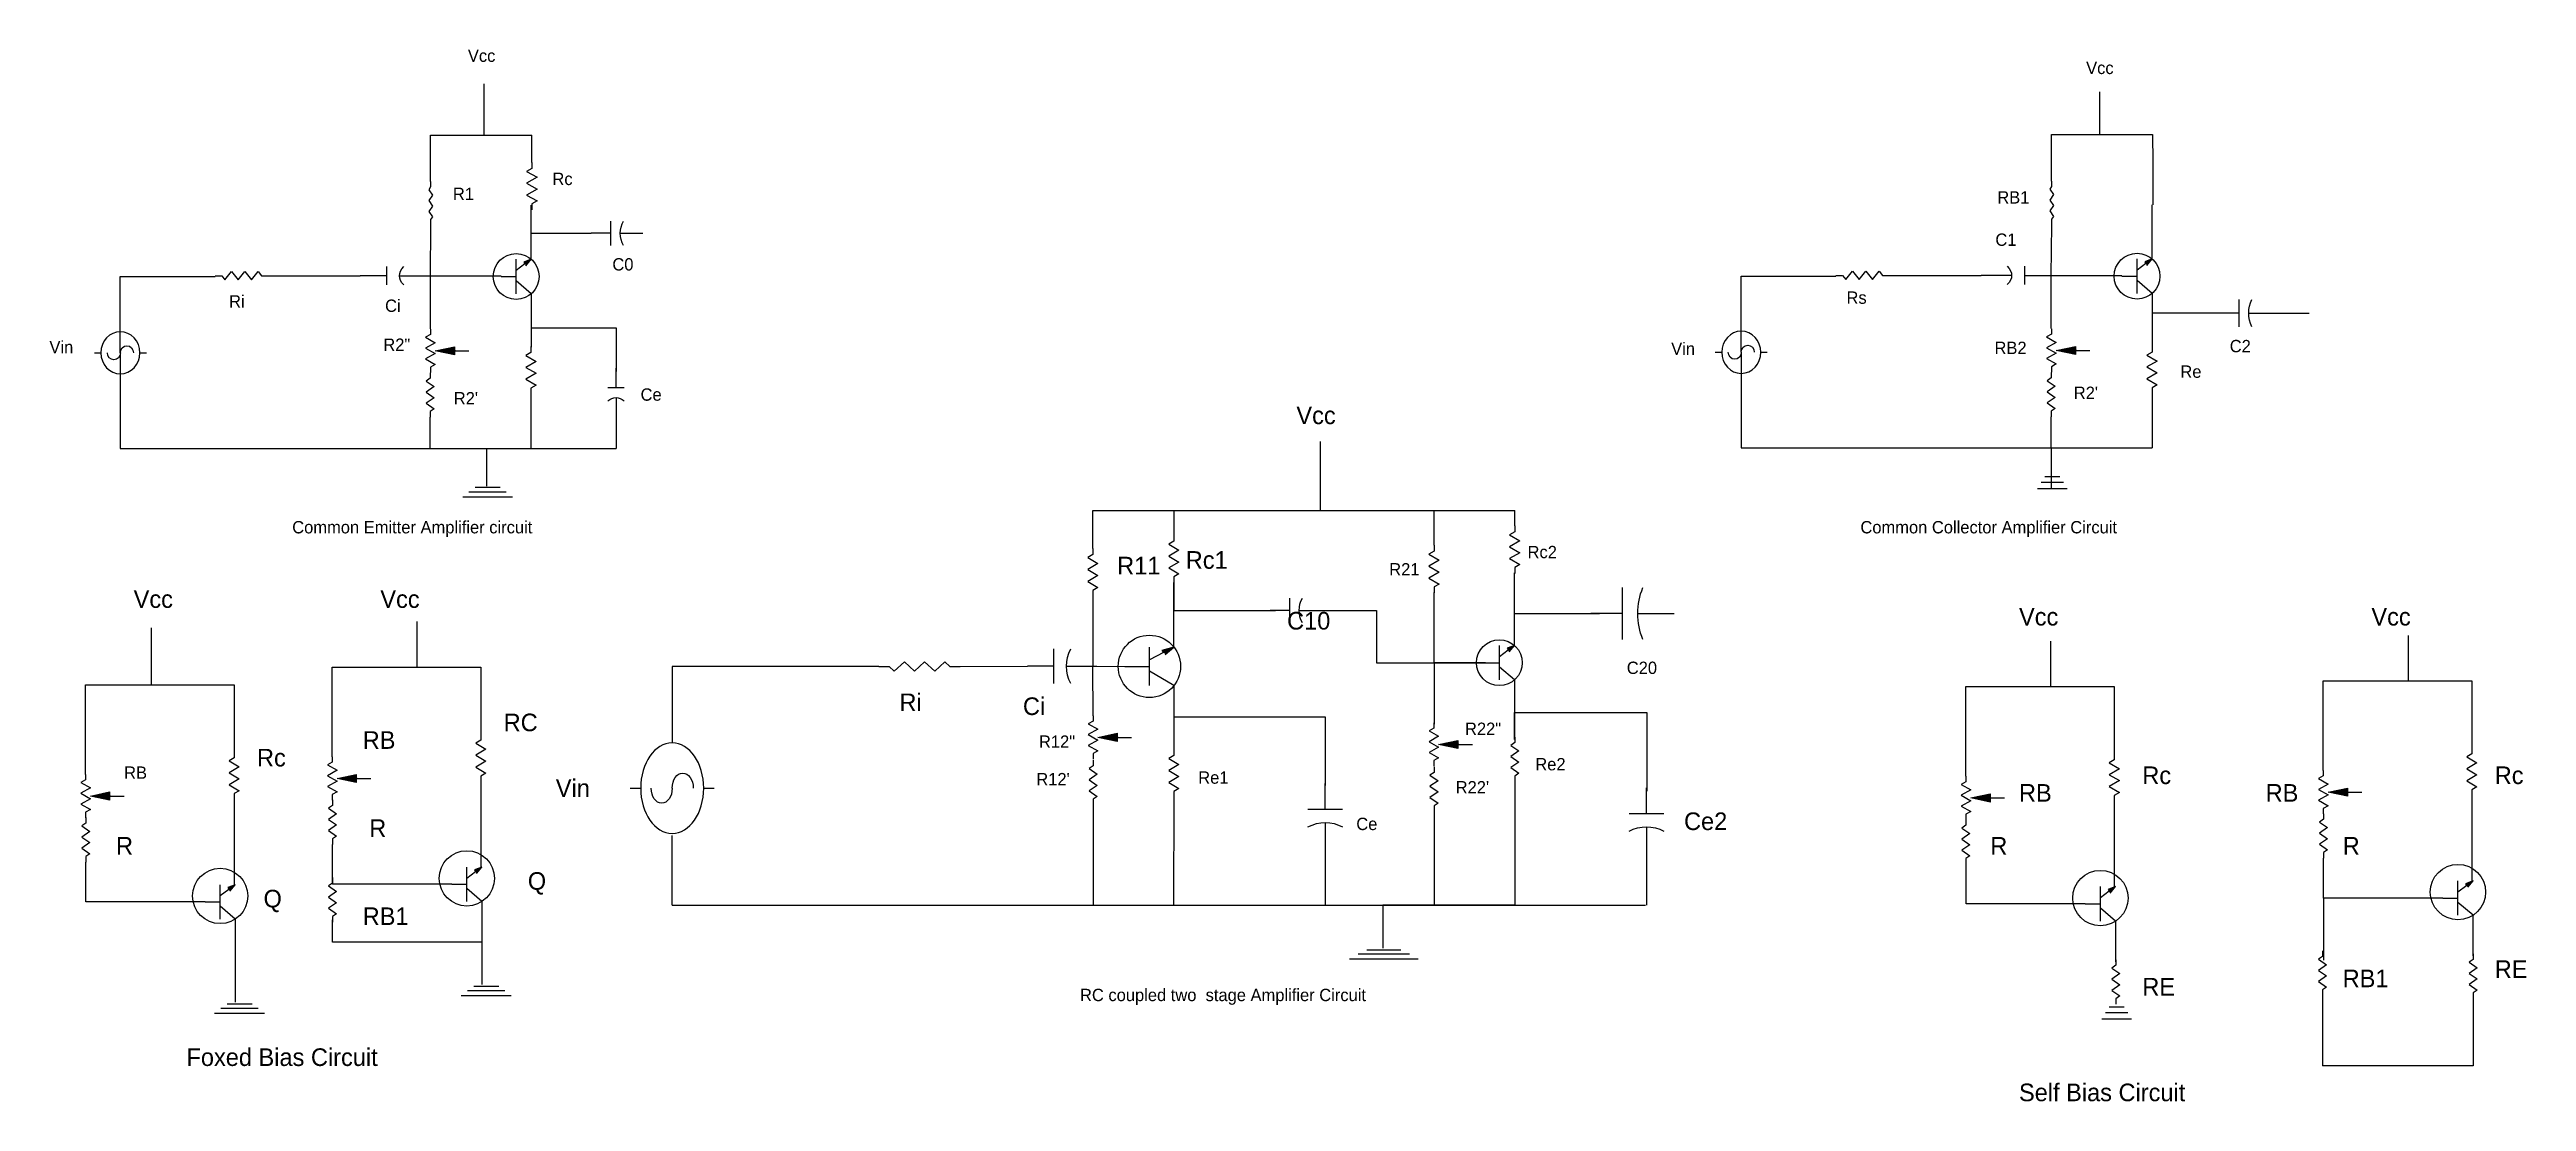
# Model space of a CAD drawing. Header units: millimetres. Extents: x -188 to 1218, y -150 to 447.
import ezdxf

# ---------------------------------------------------------------- set-up
doc = ezdxf.new("R2010")
doc.units = ezdxf.units.MM

# ---------------------------------------------------------------- blocks, each defined once
blk = doc.blocks.new('Generator - AC')
at = {"color": 7}
for p, q in [((0, 0), (0.05, 0)), ((0.35, 0), (0.4, 0))]:
    blk.add_line(p, q, dxfattribs=at)
blk.add_circle((0.2, 0), 0.15, dxfattribs=at)
for centre, start, end in [((0.15, 0), 0, 180), ((0.25, 0), 180, 0)]:
    blk.add_arc(centre, 0.05, start, end, dxfattribs=at)
blk = doc.blocks.new('Resistor')
at = {"color": 7}
blk.add_lwpolyline([(0, 0), (0.05, 0), (0.075, 0.025), (0.125, -0.025), (0.175, 0.025), (0.225, -0.025), (0.275, 0.025), (0.325, -0.025), (0.35, 0), (0.4, 0)], dxfattribs=at)
blk = doc.blocks.new('Capacitor')
at = {"color": 7}
for p, q in [((0.15, -0.1), (0.15, 0.1)), ((0.15, 0), (0, 0)), ((0.225, 0), (0.4, 0))]:
    blk.add_line(p, q, dxfattribs=at)
blk.add_arc((0.4375, 0), 0.2125, 151.9275, 208.0725, dxfattribs=at)
blk = doc.blocks.new('Transistor - NPN')
at = {"color": 7}
for p, q in [((0, 0), (0.199999, 0)), ((0.199999, 0.2), (0.199999, -0.2)), ((0.399999, 0.2), (0.199999, 0.05)), ((0.316132, -0.145536), (0.201153, -0.069033)), ((0.302516, -0.166503), (0.316132, -0.145536)), ((0.399999, -0.2), (0.302516, -0.166503)), ((0.329748, -0.124569), (0.399999, -0.2))]:
    blk.add_line(p, q, dxfattribs=at)
blk.add_solid([(0.302516, -0.166503), (0.399999, -0.2), (0.329748, -0.124569)], dxfattribs=at)
blk = doc.blocks.new('Resistor - Variable')
at = {"color": 7}
for p, q in [((0, 0), (0.05, 0)), ((0.05, 0), (0.075, 0.025)), ((0.075, 0.025), (0.125, -0.025)), ((0.125, -0.025), (0.175, 0.025)), ((0.175, 0.025), (0.225, -0.025)), ((0.225, -0.025), (0.275, 0.025)), ((0.275, 0.025), (0.325, -0.025)), ((0.325, -0.025), (0.35, 0)), ((0.35, 0), (0.4, 0)), ((0.2, -0.025), (0.1625, -0.125)), ((0.1625, -0.125), (0.2375, -0.125)), ((0.2375, -0.125), (0.2, -0.025)), ((0.2, -0.13), (0.2, -0.12)), ((0.2, -0.125), (0.2, -0.2))]:
    blk.add_line(p, q, dxfattribs=at)
blk.add_solid([(0.2375, -0.125), (0.2, -0.025), (0.1625, -0.125)], dxfattribs=at)
blk = doc.blocks.new('Ground')
at = {"color": 7}
for p, q in [((-0.1, 0), (0.1, 0)), ((0.075, -0.05), (-0.075, -0.05)), ((-0.05, -0.1), (0.05, -0.1))]:
    blk.add_line(p, q, dxfattribs=at)

msp = doc.modelspace()

# ---------------------------------------------------------------- linework, layer by layer
for p, q in [((58.7, 427.4), (58.7, 398.3)), ((975.6, 423), (975.6, 398.6)), ((28.5, 384.9), (28.5, 398.3)), ((28.5, 398.3), (86, 398.3)), ((86, 382.8), (86, 398.3)), ((948.5, 385.1), (948.5, 398.6)), ((948.5, 398.6), (1005.8, 398.6)), ((1005.8, 398.6), (1006, 383)), ((28.5, 372), (28.5, 384.9)), ((948.5, 372.3), (948.5, 385.1)), ((1006, 383), (1006, 358.8)), ((85.6, 327.9), (85.6, 358.6)), ((1005.6, 328.1), (1005.6, 358.8)), ((28.5, 347.3), (28.2, 318.5)), ((85.6, 327.9), (85.6, 342.6)), ((85.6, 342.6), (119.6, 342.6)), ((948.5, 347.5), (948.1, 318.7)), ((1005.6, 328.1), (1005.6, 342.9)), ((-147.6, 274.8), (-147.6, 318.1)), ((-147.6, 318.1), (-110.1, 318.1)), ((-110.1, 318.1), (-93.8, 318.1)), ((-63.7, 318.5), (-34.2, 318.5)), ((-34.2, 318.5), (-11.4, 318.5)), ((28.2, 318.5), (56.4, 318.5)), ((28.2, 318.5), (28.2, 288.3)), ((56.4, 318.5), (68.5, 318.5)), ((772.4, 275.1), (772.4, 318.3)), ((772.4, 318.3), (809.8, 318.3)), ((809.8, 318.3), (826.1, 318.3)), ((856.3, 318.7), (885.8, 318.7)), ((885.8, 318.7), (908.5, 318.7)), ((948.1, 318.7), (976.3, 318.7)), ((948.1, 318.7), (948.1, 288.5)), ((976.3, 318.7), (988.4, 318.7)), ((85.6, 308.3), (85.6, 278)), ((1005.6, 308.6), (1005.6, 278.2)), ((1005.6, 308.6), (1005.6, 298.6)), ((1043.6, 297.3), (1005.6, 297.3)), ((1073.4, 297.3), (1094.6, 297.3)), ((85.6, 289), (87.6, 289)), ((87.6, 289), (133.8, 289)), ((133.8, 289), (133.8, 264.2)), ((-147.6, 274.8), (-147.6, 220.5)), ((772.4, 275.1), (772.4, 220.8)), ((85.5, 251.2), (85.5, 220.5)), ((1005.5, 251.5), (1005.5, 220.8)), ((28.3, 220.5), (28.3, 238.2)), ((133.8, 236.4), (133.8, 220.5)), ((948.3, 220.8), (948.3, 238.4)), ((-147.6, 220.5), (-30.3, 220.5)), ((-30.3, 220.5), (28.3, 220.5)), ((28.3, 220.5), (133.8, 220.5)), ((28.3, 220.5), (60.2, 220.5)), ((60.2, 220.5), (60.2, 199.1)), ((533.4, 224.4), (533.4, 185.2)), ((772.4, 220.8), (889.7, 220.8)), ((889.7, 220.8), (948.3, 220.8)), ((948.3, 220.8), (1005.5, 220.8)), ((948.3, 220.8), (948.3, 197.7)), ((404.4, 163.7), (404.4, 185.2)), ((404.4, 185.2), (450.4, 185.2)), ((450.4, 185.2), (450.4, 171.3)), ((450.4, 185.2), (598, 185.2)), ((598, 165.6), (598, 185.2)), ((598, 185.2), (643.8, 185.2)), ((643.8, 176.6), (643.8, 185.2)), ((450.4, 107.7), (450.4, 144.4)), ((450.4, 144.4), (450.4, 128.6)), ((643.7, 108.7), (643.7, 149.9)), ((404.4, 136.6), (404.4, 96.9)), ((450.4, 128.6), (508, 128.6)), ((534.3, 128.6), (565.3, 128.6)), ((565.3, 128.6), (565.3, 98.9)), ((598, 98.9), (598, 138.8)), ((643.7, 108.7), (643.7, 126.9)), ((643.7, 126.9), (691.9, 126.9)), ((-130, 118.6), (-130, 86.4)), ((20.8, 122.2), (20.8, 96.4)), ((1150.8, 114.4), (1150.8, 88.6)), ((565.3, 98.9), (627.3, 98.9)), ((627.3, 98.9), (598, 98.9)), ((598, 98.9), (598, 64)), ((947.9, 111.1), (947.9, 85.3)), ((-167.3, 35.5), (-167.3, 86.4)), ((-167.3, 86.4), (-83, 86.4)), ((-83, 86.4), (-83, 47.3)), ((-27.3, 45.5), (-27.3, 96.4)), ((-27.3, 96.4), (57, 96.4)), ((57, 96.4), (57, 57.3)), ((283, 96.8), (165.7, 96.8)), ((165.7, 96.8), (165.7, 53.7)), ((329.1, 96.8), (367.3, 96.9)), ((404.5, 68.8), (404.4, 96.9)), ((406.7, 96.9), (406.7, 96.9)), ((406.7, 96.9), (422.6, 96.8)), ((450.4, 85.9), (450.4, 49)), ((450.4, 85.9), (450.4, 68.1)), ((643.7, 89.1), (643.7, 55.3)), ((899.9, 34.4), (899.9, 85.3)), ((899.9, 85.3), (984.1, 85.3)), ((984.1, 85.3), (984.1, 46.1)), ((1102.7, 37.7), (1102.7, 88.6)), ((1102.7, 88.6), (1187, 88.6)), ((1187, 88.6), (1187, 49.4)), ((643.7, 55.3), (643.7, 70.7)), ((643.7, 70.7), (718.7, 70.7)), ((718.7, 70.7), (718.7, 25.9)), ((450.4, 68.1), (536.2, 68.1)), ((536.2, 68.1), (536.2, 29.2)), ((57, 31.2), (57, -17.5)), ((643.8, 31.5), (643.8, -38.7)), ((-83, 21.2), (-83, -27.5)), ((404.6, 18.2), (404.6, -38.7)), ((450.3, 22.5), (450.1, -38.7)), ((598, 14.6), (598, -38.7)), ((984.1, 20.1), (984.1, -28.6)), ((1187, 23.4), (1187, -25.3)), ((165.7, -38.7), (165.7, 0.9)), ((165.7, 0.9), (165.7, 0.9)), ((-27.1, -26.9), (-27.1, -4.3)), ((536.3, -9.1), (536.3, -38.7)), ((718.6, -11.5), (718.6, -38.7)), ((1102.9, -34.7), (1102.9, -12.1)), ((-167.1, -36.9), (-167.1, -14.3)), ((40.5, -26.9), (-27.1, -26.9)), ((900, -38), (900, -15.4)), ((-99.5, -36.9), (-167.1, -36.9)), ((57.6, -36.7), (57.6, -83.7)), ((57.6, -36.7), (57.6, -59.7)), ((165.7, -38.7), (422.4, -38.7)), ((422.4, -38.7), (450.1, -38.7)), ((450.1, -38.7), (643.6, -38.7)), ((643.6, -38.7), (568.9, -38.7)), ((568.9, -38.7), (568.9, -63.1)), ((643.8, -38.7), (718.1, -38.7)), ((967.6, -38), (900, -38)), ((1170.5, -34.7), (1102.9, -34.7)), ((1102.9, -34.7), (1102.9, -70)), ((-82.4, -46.7), (-82.4, -93.7)), ((-27.2, -59.7), (-27.2, -47)), ((984.8, -47.8), (984.8, -70.8)), ((1187.6, -44.5), (1187.6, -67.5)), ((57.6, -59.7), (-27.2, -59.7)), ((1102.3, -90), (1102.3, -130)), ((1187.8, -88.5), (1187.8, -130)), ((1187.8, -130), (1102.3, -130))]:
    msp.add_line(p, q)
for centre, radius in [((77.1, 318.1), 13), ((997, 318.3), 13), ((436.5, 96.8), 17.7), ((635.1, 98.9), 13), ((49.1, -23.5), 15.7), ((-90.9, -33.5), 15.7), ((976.2, -34.7), 15.7), ((1179.1, -31.3), 15.7)]:
    msp.add_circle(centre, radius)

# ---------------------------------------------------------------- block references
for name, p, xscale, yscale, zscale, rotation in [('Resistor', (86, 382.8), 67.1087144627761, -119.2258067282162, 67.1087144627761, 270), ('Resistor', (28.5, 372), 61.78262674715984, -41.16129036868131, 61.78262674715984, 270), ('Resistor', (948.5, 372.3), 61.78262674715984, -41.16129036868131, 61.78262674715984, 270), ('Capacitor', (948.1, 318.7), 99.06524537947939, -51.80645165900387, 99.06524537947939, 180), ('Resistor - Variable', (28.4, 288.2), 61.42755526012002, -109.2903224884445, 61.42755526012002, 270), ('Resistor - Variable', (948.4, 288.4), 61.42755526012002, -109.2903224884445, 61.42755526012002, 270), ('Resistor', (85.5, 278.4), 67.81886051885931, -114.9677423503884, 67.81886051885931, 270), ('Resistor', (1005.5, 278.6), 67.81886051885931, -114.9677423503884, 67.81886051885931, 270), ('Resistor', (28.3, 263.5), 63.20291577732291, -91.19354801829331, 63.20291577732291, 270), ('Capacitor', (133.8, 266.1), 74.21016577759906, -46.12903248856708, 74.21016577759906, 270), ('Resistor', (948.3, 263.7), 63.20291577732291, -91.19354801829331, 63.20291577732291, 270), ('Resistor', (450.3, 171.3), 67.81886051885931, -114.9677423503884, 67.81886051885931, 270), ('Resistor', (643.8, 176.6), 67.81886051885931, -114.9677423503884, 67.81886051885931, 270), ('Resistor', (404.4, 163.7), 67.81886051885931, -114.9677423503884, 67.81886051885931, 270), ('Resistor', (598, 165.6), 67.81886051885931, -114.9677423503884, 67.81886051885931, 270), ('Resistor', (57, 58.3), 67.81886051885931, -114.9677423503884, 67.81886051885931, 270), ('Resistor - Variable', (404.5, 68.8), 61.42755526012002, -109.2903224884445, 61.42755526012002, 270), ('Resistor - Variable', (597.9, 64.8), 61.42755526012002, -109.2903224884445, 61.42755526012002, 270), ('Resistor', (643.8, 56.7), 63.20291577732291, -91.19354801829331, 63.20291577732291, 270), ('Resistor', (-83, 48.3), 67.81886051885931, -114.9677423503884, 67.81886051885931, 270), ('Resistor - Variable', (-27.3, 45.5), 61.42755526012002, -109.2903224884445, 61.42755526012002, 270), ('Resistor', (404.6, 43.5), 63.20291577732291, -91.19354801829331, 63.20291577732291, 270), ('Resistor', (450.3, 49.6), 67.81886051885931, -114.9677423503884, 67.81886051885931, 270), ('Resistor', (984.1, 47.2), 67.81886051885931, -114.9677423503884, 67.81886051885931, 270), ('Resistor', (1187, 50.5), 67.81886051885931, -114.9677423503884, 67.81886051885931, 270), ('Resistor - Variable', (-167.3, 35.5), 61.42755526012002, -109.2903224884445, 61.42755526012002, 270), ('Capacitor', (536.3, 30.3), 98.42289444981634, -98.49813462758732, 98.42289444981628, 270), ('Resistor', (598, 39.8), 63.20291577732291, -91.19354801829331, 63.20291577732291, 270), ('Resistor - Variable', (899.9, 34.4), 61.42755526012002, -109.2903224884445, 61.42755526012002, 270), ('Resistor - Variable', (1102.7, 37.7), 61.42755526012002, -109.2903224884445, 61.42755526012002, 270), ('Resistor', (-27.2, 21), 63.20291577732291, -91.19354801829331, 63.20291577732291, 270), ('Capacitor', (718.6, 27.9), 98.42289444981634, -98.49813462758732, 98.42289444981628, 270), ('Resistor', (-167.2, 11), 63.20291577732291, -91.19354801829331, 63.20291577732291, 270), ('Resistor', (899.9, 9.8), 63.20291577732291, -91.19354801829331, 63.20291577732291, 270), ('Resistor', (1102.8, 13.2), 63.20291577732291, -91.19354801829331, 63.20291577732291, 270), ('Resistor', (-27.1, -23.1), 63.20291577732291, -91.19354801829331, 63.20291577732291, 270), ('Resistor', (984.9, -69.7), 63.20291577732291, -91.19354801829331, 63.20291577732291, 270), ('Resistor', (1102.3, -64.7), 63.20291577732291, -91.19354801829331, 63.20291577732291, 270), ('Resistor', (1187.8, -66.4), 63.20291577732291, -91.19354801829331, 63.20291577732291, 270)]:
    msp.add_blockref(name, p, dxfattribs=dict(xscale=xscale, yscale=yscale, zscale=zscale, rotation=rotation))
for name, p, xscale, yscale, zscale in [('Capacitor', (119.7, 342.6), 73.14494823447558, -69.90322612915509, 73.14494823447558), ('Capacitor', (-11.4, 318.5), 99.06524537947939, -51.80645165900387, 99.06524537947939), ('Transistor - NPN', (68.5, 318.1), 42.9637809169792, -48.9677413822784, 42.9637809169792), ('Transistor - NPN', (988.4, 318.3), 42.9637809169792, -48.9677413822784, 42.9637809169792), ('Resistor', (-93.8, 318.5), 75.2753848617242, -95.0967745623525, 75.2753848617242), ('Resistor', (826.1, 318.7), 75.2753848617242, -95.0967745623525, 75.2753848617242), ('Capacitor', (1043.6, 297.3), 74.49898343021005, -77.44790093968459, 74.49898343021005), ('Generator - AC', (-162.3, 274.8), 73.85509429055924, -79.83870967741962, 73.85509429055924), ('Generator - AC', (757.6, 275.1), 73.85509429055924, -79.83870967741962, 73.85509429055924), ('Ground', (60.9, 193.1), 141.4980694789022, -53.46403476639114, 141.4980694789022), ('Ground', (948.9, 197.7), 83.99885313859818, -67.95428691474217, 83.99885313859818), ('Capacitor', (687, 126.8), 118.289664410006, -147.1775498191623, 118.289664410006), ('Capacitor', (505, 128.6), 73.14494823447558, -69.90322612915509, 73.14494823447558), ('Resistor', (283, 96.8), 115.1381923042695, -106.1587251081683, 115.1381923042695), ('Capacitor', (367.3, 96.9), 98.42289444981628, -98.49813462758738, 98.42289444981628), ('Transistor - NPN', (422.6, 96.8), 69.46681562439835, -54.47394410797779, 69.46681562439835), ('Transistor - NPN', (626.5, 98.9), 42.9637809169792, -48.9677413822784, 42.9637809169792), ('Generator - AC', (141.8, 27.7), 119.250271041137, -171.223750509065, 119.250271041137), ('Transistor - NPN', (-99.5, -36.9), 42.9637809169792, -48.9677413822784, 42.9637809169792), ('Transistor - NPN', (40.5, -26.9), 42.9637809169792, -48.9677413822784, 42.9637809169792), ('Transistor - NPN', (1170.5, -34.7), 42.9637809169792, -48.9677413822784, 42.9637809169792), ('Transistor - NPN', (967.6, -38), 42.9637809169792, -48.9677413822784, 42.9637809169792), ('Ground', (569.5, -69.1), 194.3589087134378, -49.68697436823243, 194.3589087134378), ('Ground', (-79.9, -100), 141.4980694789022, -53.46403476639114, 141.4980694789022), ('Ground', (60.1, -90), 141.4980694789022, -53.46403476639114, 141.4980694789022), ('Ground', (985.4, -103.3), 83.99885313859818, -67.95428691474217, 83.99885313859818)]:
    msp.add_blockref(name, p, dxfattribs=dict(xscale=xscale, yscale=yscale, zscale=zscale))

# ---------------------------------------------------------------- texts
at = {"attachment_point": 1}
for s, insert, char_height, width in [('Vcc', (49.7, 446.9), 7, 25.5), ('Vcc', (968.1, 440), 7, 35.5), ('R1', (41.2, 368.5), 7, 17), ('Rc', (97.7, 377), 7, 19.5), (' RB1', (915.1, 366.5), 7, 36.5), ('C1', (916.6, 342.5), 7, 26), ('C0', (131.7, 328.5), 7, 12.5), ('Rs', (832.1, 309.6), 7, 20), (' {\\H2.8x;Ri}', (-86.8, 307.5), 2.5, 19.5), ('Ci', (2.7, 305), 7, 15), ('Vin', (-187.8, 281.5), 7, 21.5), ('R2"', (1.7, 282.9), 7, 22.297), ('RB2', (916.1, 281.1), 7, 21.5), ('C2', (1049.6, 282.1), 7, 20.5), ('Vin', (732.6, 280.6), 7, 22), ('Re', (1021.6, 267.6), 7, 25.5), ('Ce', (147.7, 254.6), 7, 18.5), ("R2'", (961.1, 255.6), 7, 18), ("R2'", (41.7, 252.5), 7, 18.5), ('Vcc', (519.9, 244.3), 10, 51.98), ('Common Emitter Amplifier circuit', (-50, 179.3), 7, 323.178), ('Common Collector Amplifier Circuit', (840, 179.3), 7, 256.132), (' {\\H4x;R11}', (418.2, 159), 2.5, 21.847), (' Rc1', (453.4, 162.2), 10, 41.433), ('R21', (572.6, 155.4), 7, 33.146), (' Rc2', (648.5, 165.2), 7, 43.97), ('Vcc', (-140, 140), 10, 50), ('Vcc', (0, 140), 10, 50), (' C10', (510.9, 127.7), 10, 29.38), ('Vcc', (930, 130), 10, 50), ('Vcc', (1130, 130), 10, 50), (' C20', (704.8, 99.5), 7, 37.39), (' Ri', (290.9, 81.4), 10, 39.173), ('Ci', (364.7, 79.2), 10, 27.12), ('RB', (-10, 60), 10, 30), ('RC', (70, 70), 10, 20), ('R12"', (373.8, 57.6), 7, 33.9), ('R22"', (615.6, 64.9), 7, 16.861), ('Rc', (-70, 50), 10, 20), ('Re2', (655.5, 44.8), 7, 35.406), ('RB', (-145.4, 40), 7, 25.41), ('Vin', (99.6, 32.7), 10, 58.006), ("R12'", (372.3, 36.3), 7, 18.951), ('Re1', (464.2, 37.2), 7, 32.393), ("R22'", (610.3, 31.7), 7, 25.613), ('RB', (930, 30), 10, 30), ('Rc', (1000, 40), 10, 20), ('RB', (1070, 30), 10, 30), ('Rc', (1200, 40), 10, 20), ('R', (-150, 0), 10, 20), (' R', (-10, 10), 10, 30), (' Ce', (551.3, 10.9), 7, 29.38), ('Ce2', (739.9, 13.9), 10, 35.406), (' R', (1110, 0), 10, 30), (' R', (910, 0), 10, 30), (' Q', (80, -20), 10, 30), (' Q', (-70, -30), 10, 20), ('RB1', (-10, -40), 10, 20), ('RE', (1200, -70), 10, 30), ('RE', (1000, -80), 10, 30), ('RB1', (1113.7, -75.3), 10, 20), ('RC coupled two  stage Amplifier Circuit', (397.1, -86.2), 7, 479.871), ('Foxed Bias Circuit', (-110, -120), 10, 230), ('Self Bias Circuit', (930, -140), 10, 270)]:
    msp.add_mtext(s, dxfattribs=dict(at, insert=insert, char_height=char_height, width=width))

doc.saveas('drawing.dxf')
